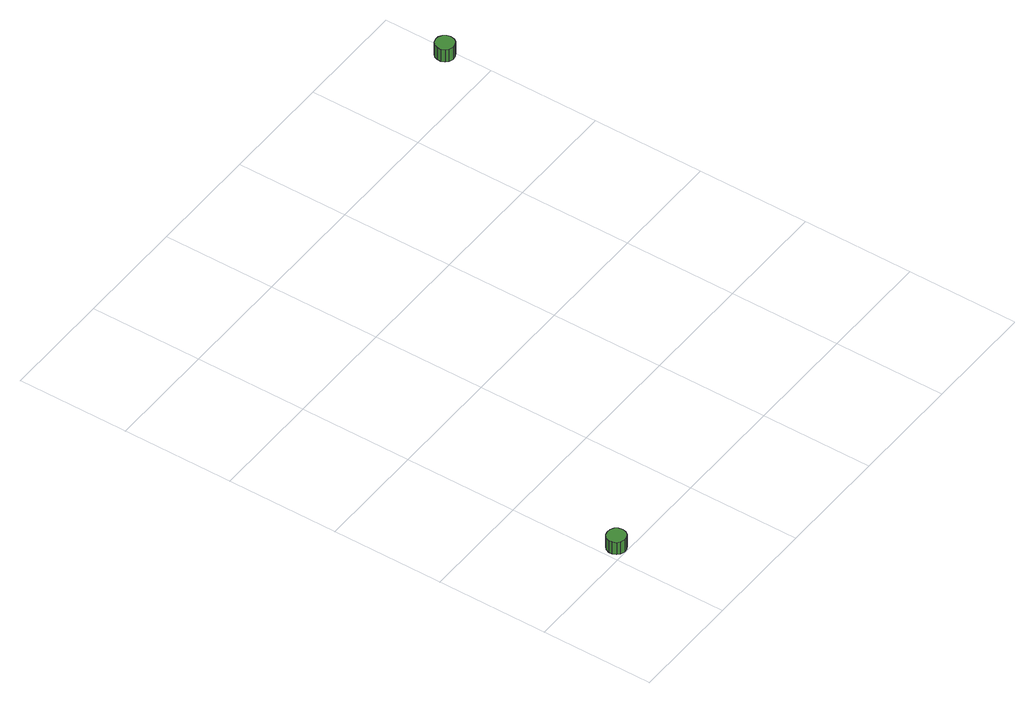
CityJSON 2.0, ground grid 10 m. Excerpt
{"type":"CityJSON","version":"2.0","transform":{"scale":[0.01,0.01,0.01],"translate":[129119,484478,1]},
"CityObjects":{
"tree1":{"type":"SolitaryVegetationObject","attributes":{"function":"something"},"geometry":[{"type":"MultiSurface","lod":"1","boundaries":[[[0,1,2,3,4,5,6,7,8,9,10,11,12,13,14]],[[15,16,17,18,19,20,21,22,23,24,25,26,27,28,29]],[[0,29,28,1]],[[1,28,27,2]],[[2,27,26,3]],[[3,26,25,4]],[[4,25,24,5]],[[5,24,23,6]],[[6,23,22,7]],[[7,22,21,8]],[[8,21,20,9]],[[9,20,19,10]],[[10,19,18,11]],[[11,18,17,12]],[[12,17,16,13]],[[13,16,15,14]],[[14,15,29,0]]]}]},
"tree2":{"type":"SolitaryVegetationObject","attributes":{"function":"something"},"geometry":[{"type":"MultiSurface","lod":"1","boundaries":[[[30,31,32,33,34,35,36,37,38,39,40,41,42,43,44]],[[45,46,47,48,49,50,51,52,53,54,55,56,57,58,59]],[[30,59,58,31]],[[31,58,57,32]],[[32,57,56,33]],[[33,56,55,34]],[[34,55,54,35]],[[35,54,53,36]],[[36,53,52,37]],[[37,52,51,38]],[[38,51,50,39]],[[39,50,49,40]],[[40,49,48,41]],[[41,48,47,42]],[[42,47,46,43]],[[43,46,45,44]],[[44,45,59,30]]]}]}
},
"vertices":[
[203,92,146],[196,127,146],[175,155,146],[145,172,146],[110,176,146],[77,165,146],[51,142,146],[37,110,146],[37,75,146],[51,43,146],[77,20,146],[110,9,146],[145,13,146],[175,30,146],[196,58,146],[196,58,17],[175,30,17],[145,13,17],[110,9,17],[77,20,17],[51,43,17],[37,75,17],[37,110,17],[51,142,17],[77,165,17],[110,176,17],[145,172,17],[175,155,17],[196,127,17],[203,92,17],
[4000,4379,181],[3993,4413,181],[3973,4441,181],[3942,4458,181],[3908,4462,181],[3874,4451,181],[3848,4428,181],[3834,4396,181],[3834,4361,181],[3848,4329,181],[3874,4306,181],[3908,4295,181],[3942,4299,181],[3973,4316,181],[3993,4344,181],[3993,4344,52],[3973,4316,52],[3942,4299,52],[3908,4295,52],[3874,4306,52],[3848,4329,52],[3834,4361,52],[3834,4396,52],[3848,4428,52],[3874,4451,52],[3908,4462,52],[3942,4458,52],[3973,4441,52],[3993,4413,52],[4000,4379,52]
]}
